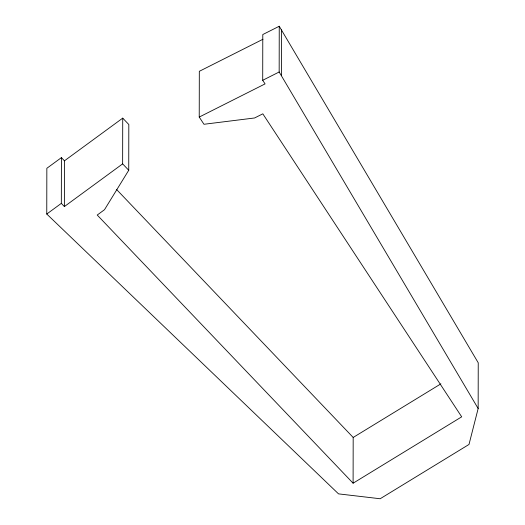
<?xml version="1.0" encoding="UTF-8"?>
<svg xmlns="http://www.w3.org/2000/svg" width="525" height="525" viewBox="0 0 525 525"><rect width="100%" height="100%" fill="white"/><g stroke="black" fill="none" stroke-linecap="round" stroke-linejoin="round"><path stroke-width="0.79" d="M122.725 118.132L128.815 124.517L128.737 170.257L104.501 209.705L97.223 215.04L353.102 483.203L461.692 416.83L262.822 113.827L254.592 117.974L203.969 124.274L199.231 117.062L265.079 83.895L262.71 80.286L262.789 34.545L279.248 26.25L478.236 362.795L478.157 408.535L469.002 444.458L380.166 498.75L338.533 493.874L46.764 214.036L46.843 168.295L61.412 157.625L64.457 160.814L64.378 206.561L122.64 163.872L122.725 118.132L64.457 160.814M64.378 206.561L61.333 203.365L61.412 157.625M199.231 117.062L199.316 71.315L262.959 39.257M478.157 408.535L279.169 71.991L279.248 26.25M281.538 75.6L281.617 29.859M353.102 483.203L353.181 437.456L116.55 189.473M46.764 214.036L61.333 203.365M353.181 437.456L440.888 383.847M262.71 80.286L279.169 71.991M122.64 163.872L128.737 170.257"/></g></svg>
